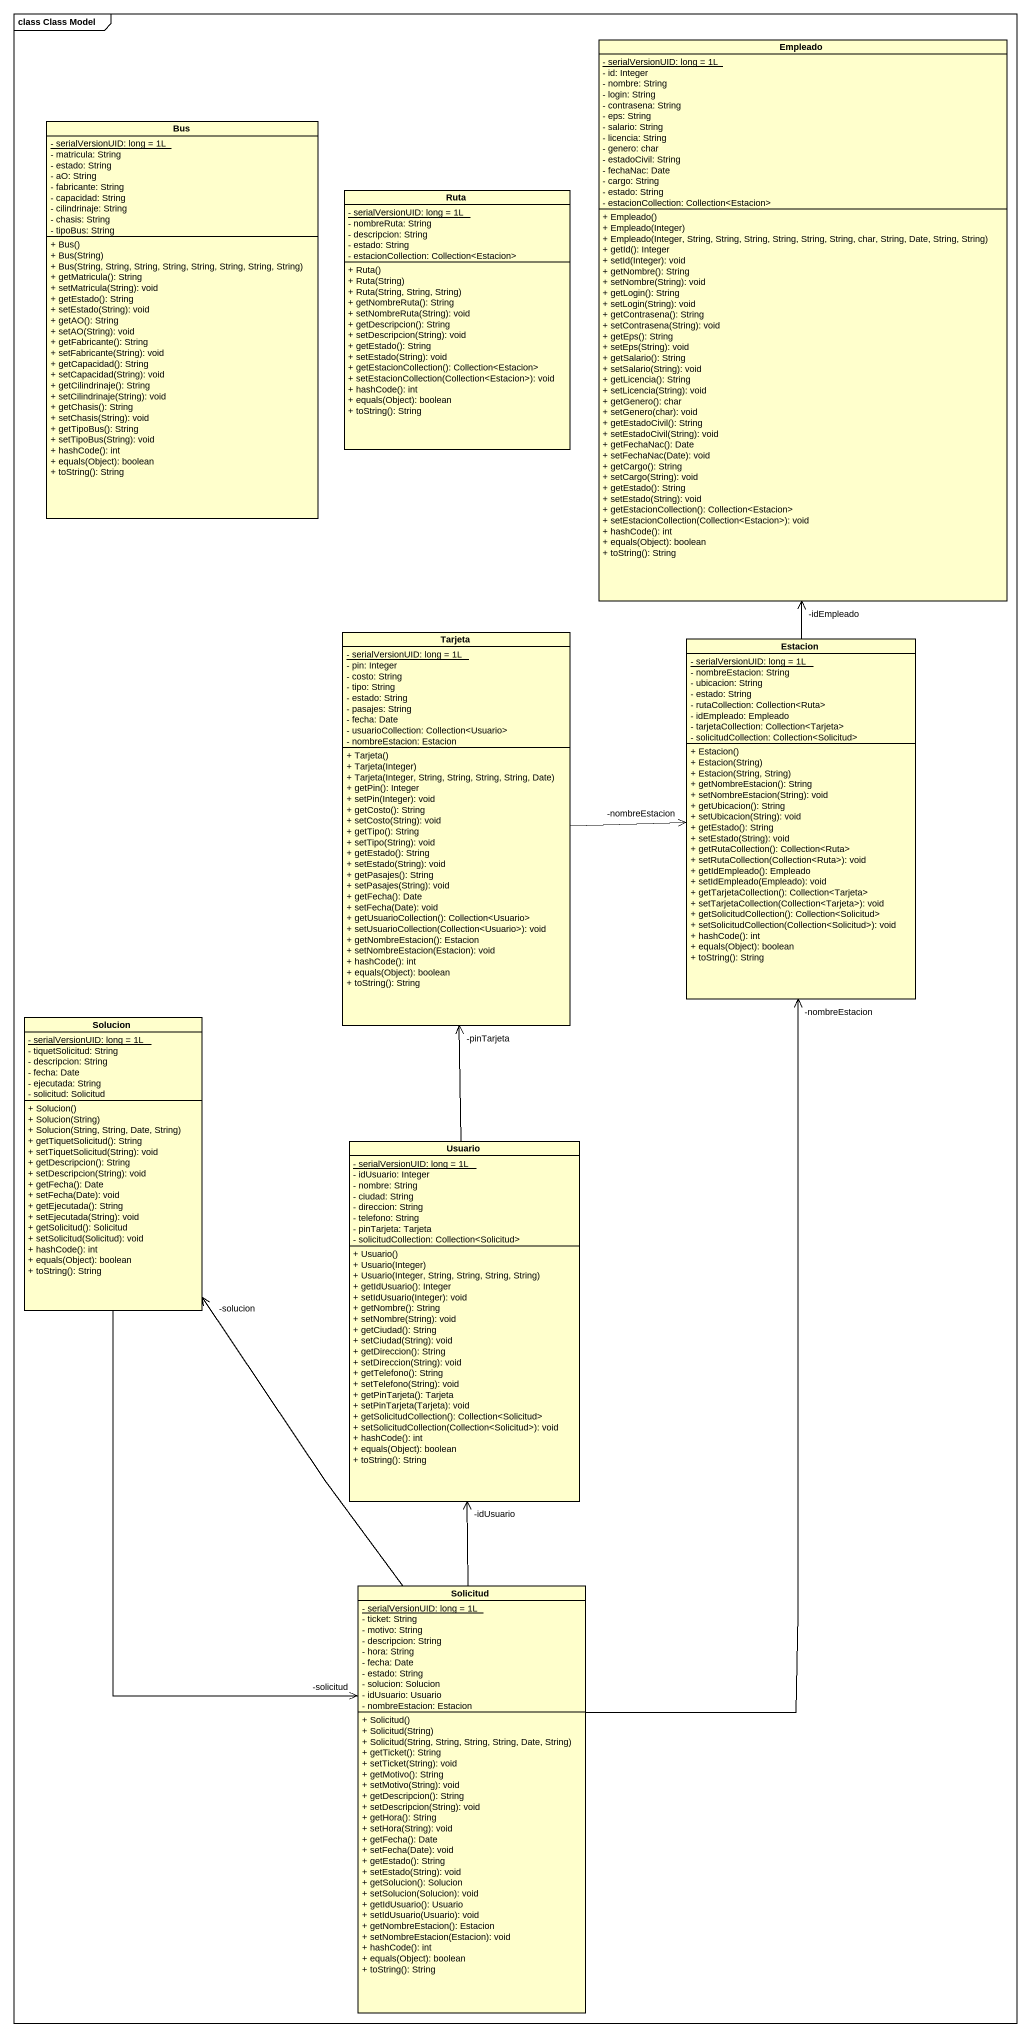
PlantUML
@startuml
mainframe class Class Model
hide circle
hide empty members
skinparam classAttributeIconSize 0
class Empleado {
  {static} - serialVersionUID: long = 1L
  - id: Integer
  - nombre: String
  - login: String
  - contrasena: String
  - eps: String
  - salario: String
  - licencia: String
  - genero: char
  - estadoCivil: String
  - fechaNac: Date
  - cargo: String
  - estado: String
  - estacionCollection: Collection<Estacion>
  + Empleado()
  + Empleado(Integer)
  + Empleado(Integer, String, String, String, String, String, String, char, String, Date, String, String)
  + getId(): Integer
  + setId(Integer): void
  + getNombre(): String
  + setNombre(String): void
  + getLogin(): String
  + setLogin(String): void
  + getContrasena(): String
  + setContrasena(String): void
  + getEps(): String
  + setEps(String): void
  + getSalario(): String
  + setSalario(String): void
  + getLicencia(): String
  + setLicencia(String): void
  + getGenero(): char
  + setGenero(char): void
  + getEstadoCivil(): String
  + setEstadoCivil(String): void
  + getFechaNac(): Date
  + setFechaNac(Date): void
  + getCargo(): String
  + setCargo(String): void
  + getEstado(): String
  + setEstado(String): void
  + getEstacionCollection(): Collection<Estacion>
  + setEstacionCollection(Collection<Estacion>): void
  + hashCode(): int
  + equals(Object): boolean
  + toString(): String
}
class Bus {
  {static} - serialVersionUID: long = 1L
  - matricula: String
  - estado: String
  - aO: String
  - fabricante: String
  - capacidad: String
  - cilindrinaje: String
  - chasis: String
  - tipoBus: String
  + Bus()
  + Bus(String)
  + Bus(String, String, String, String, String, String, String, String)
  + getMatricula(): String
  + setMatricula(String): void
  + getEstado(): String
  + setEstado(String): void
  + getAO(): String
  + setAO(String): void
  + getFabricante(): String
  + setFabricante(String): void
  + getCapacidad(): String
  + setCapacidad(String): void
  + getCilindrinaje(): String
  + setCilindrinaje(String): void
  + getChasis(): String
  + setChasis(String): void
  + getTipoBus(): String
  + setTipoBus(String): void
  + hashCode(): int
  + equals(Object): boolean
  + toString(): String
}
class Ruta {
  {static} - serialVersionUID: long = 1L
  - nombreRuta: String
  - descripcion: String
  - estado: String
  - estacionCollection: Collection<Estacion>
  + Ruta()
  + Ruta(String)
  + Ruta(String, String, String)
  + getNombreRuta(): String
  + setNombreRuta(String): void
  + getDescripcion(): String
  + setDescripcion(String): void
  + getEstado(): String
  + setEstado(String): void
  + getEstacionCollection(): Collection<Estacion>
  + setEstacionCollection(Collection<Estacion>): void
  + hashCode(): int
  + equals(Object): boolean
  + toString(): String
}
class Tarjeta {
  {static} - serialVersionUID: long = 1L
  - pin: Integer
  - costo: String
  - tipo: String
  - estado: String
  - pasajes: String
  - fecha: Date
  - usuarioCollection: Collection<Usuario>
  - nombreEstacion: Estacion
  + Tarjeta()
  + Tarjeta(Integer)
  + Tarjeta(Integer, String, String, String, String, Date)
  + getPin(): Integer
  + setPin(Integer): void
  + getCosto(): String
  + setCosto(String): void
  + getTipo(): String
  + setTipo(String): void
  + getEstado(): String
  + setEstado(String): void
  + getPasajes(): String
  + setPasajes(String): void
  + getFecha(): Date
  + setFecha(Date): void
  + getUsuarioCollection(): Collection<Usuario>
  + setUsuarioCollection(Collection<Usuario>): void
  + getNombreEstacion(): Estacion
  + setNombreEstacion(Estacion): void
  + hashCode(): int
  + equals(Object): boolean
  + toString(): String
}
class Estacion {
  {static} - serialVersionUID: long = 1L
  - nombreEstacion: String
  - ubicacion: String
  - estado: String
  - rutaCollection: Collection<Ruta>
  - idEmpleado: Empleado
  - tarjetaCollection: Collection<Tarjeta>
  - solicitudCollection: Collection<Solicitud>
  + Estacion()
  + Estacion(String)
  + Estacion(String, String)
  + getNombreEstacion(): String
  + setNombreEstacion(String): void
  + getUbicacion(): String
  + setUbicacion(String): void
  + getEstado(): String
  + setEstado(String): void
  + getRutaCollection(): Collection<Ruta>
  + setRutaCollection(Collection<Ruta>): void
  + getIdEmpleado(): Empleado
  + setIdEmpleado(Empleado): void
  + getTarjetaCollection(): Collection<Tarjeta>
  + setTarjetaCollection(Collection<Tarjeta>): void
  + getSolicitudCollection(): Collection<Solicitud>
  + setSolicitudCollection(Collection<Solicitud>): void
  + hashCode(): int
  + equals(Object): boolean
  + toString(): String
}
class Solucion {
  {static} - serialVersionUID: long = 1L
  - tiquetSolicitud: String
  - descripcion: String
  - fecha: Date
  - ejecutada: String
  - solicitud: Solicitud
  + Solucion()
  + Solucion(String)
  + Solucion(String, String, Date, String)
  + getTiquetSolicitud(): String
  + setTiquetSolicitud(String): void
  + getDescripcion(): String
  + setDescripcion(String): void
  + getFecha(): Date
  + setFecha(Date): void
  + getEjecutada(): String
  + setEjecutada(String): void
  + getSolicitud(): Solicitud
  + setSolicitud(Solicitud): void
  + hashCode(): int
  + equals(Object): boolean
  + toString(): String
}
class Usuario {
  {static} - serialVersionUID: long = 1L
  - idUsuario: Integer
  - nombre: String
  - ciudad: String
  - direccion: String
  - telefono: String
  - pinTarjeta: Tarjeta
  - solicitudCollection: Collection<Solicitud>
  + Usuario()
  + Usuario(Integer)
  + Usuario(Integer, String, String, String, String)
  + getIdUsuario(): Integer
  + setIdUsuario(Integer): void
  + getNombre(): String
  + setNombre(String): void
  + getCiudad(): String
  + setCiudad(String): void
  + getDireccion(): String
  + setDireccion(String): void
  + getTelefono(): String
  + setTelefono(String): void
  + getPinTarjeta(): Tarjeta
  + setPinTarjeta(Tarjeta): void
  + getSolicitudCollection(): Collection<Solicitud>
  + setSolicitudCollection(Collection<Solicitud>): void
  + hashCode(): int
  + equals(Object): boolean
  + toString(): String
}
class Solicitud {
  {static} - serialVersionUID: long = 1L
  - ticket: String
  - motivo: String
  - descripcion: String
  - hora: String
  - fecha: Date
  - estado: String
  - solucion: Solucion
  - idUsuario: Usuario
  - nombreEstacion: Estacion
  + Solicitud()
  + Solicitud(String)
  + Solicitud(String, String, String, String, Date, String)
  + getTicket(): String
  + setTicket(String): void
  + getMotivo(): String
  + setMotivo(String): void
  + getDescripcion(): String
  + setDescripcion(String): void
  + getHora(): String
  + setHora(String): void
  + getFecha(): Date
  + setFecha(Date): void
  + getEstado(): String
  + setEstado(String): void
  + getSolucion(): Solucion
  + setSolucion(Solucion): void
  + getIdUsuario(): Usuario
  + setIdUsuario(Usuario): void
  + getNombreEstacion(): Estacion
  + setNombreEstacion(Estacion): void
  + hashCode(): int
  + equals(Object): boolean
  + toString(): String
}
Tarjeta -right-> "-nombreEstacion" Estacion
Estacion -up-> "-idEmpleado" Empleado
Solucion --> "-solicitud" Solicitud
Usuario -up-> "-pinTarjeta" Tarjeta
Solicitud -up-> "-nombreEstacion" Estacion
Solicitud -up-> "-solucion" Solucion
Solicitud -up-> "-idUsuario" Usuario
@enduml
